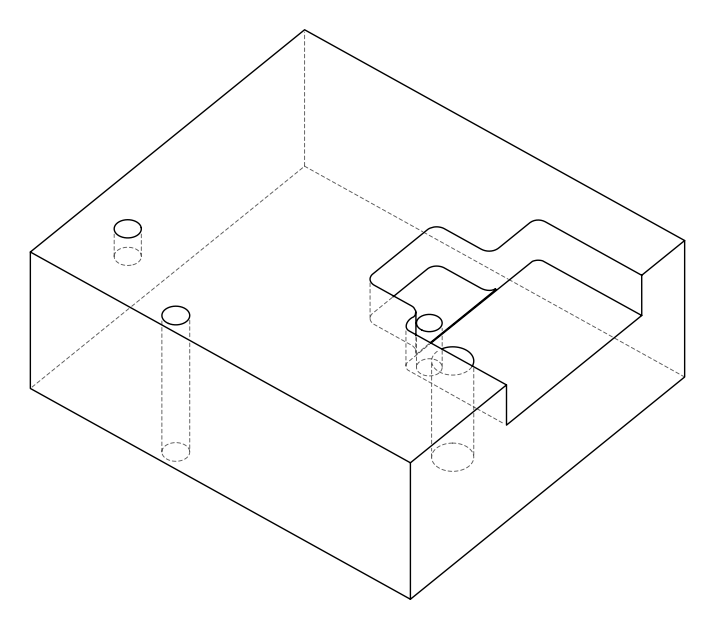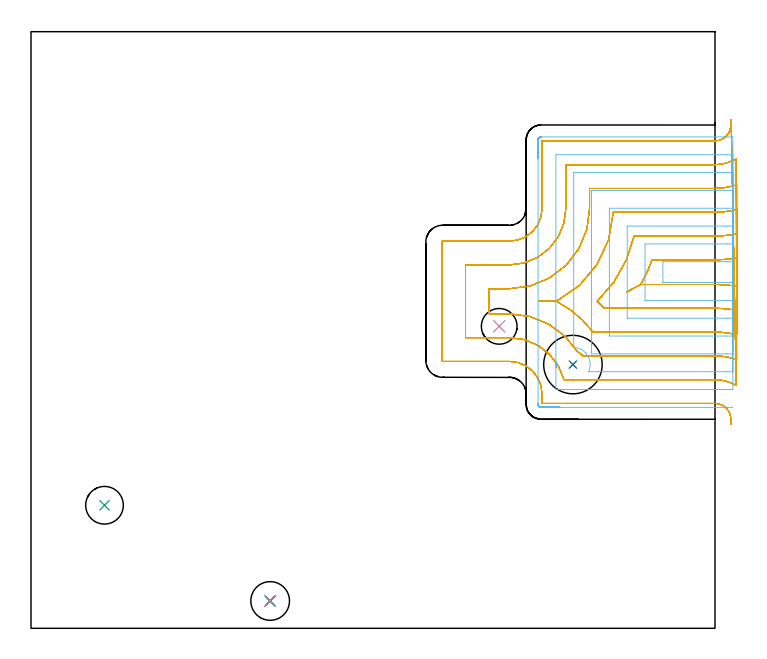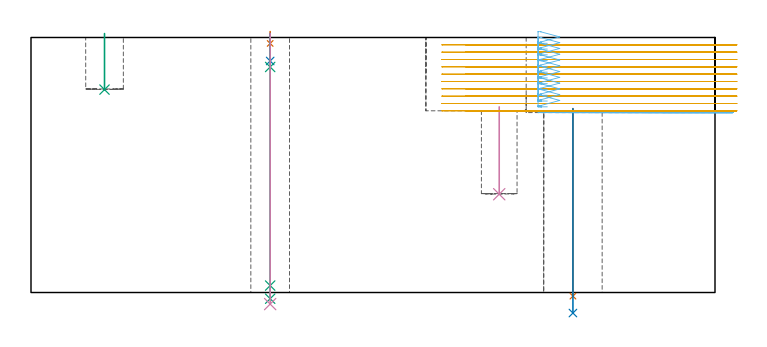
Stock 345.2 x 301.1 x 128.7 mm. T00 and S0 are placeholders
(PLAN: 10 operations, 9 tool changes, 59.2 min)
(1 INDEXABLE_INSERT_DRILL_THROUGH_HOLE_FROM_SOLID | STEP1HOLE | NXT0302_009 | 0.39 min | 36445 mm3)
(2 DRILL_TO_ENLARGE_THROUGH_HOLE | STEP1HOLE | UGT0301_394 | 0.42 min | 51466 mm3)
(3 INDEXABLE_INSERT_DRILL_BLIND_HOLE_FROM_SOLID | STEP1POCKET | NXT0302_009 | 0.11 min | 7383 mm3)
(4 INDEXABLE_INSERT_DRILL_BLIND_HOLE_FROM_SOLID_1 | STEP1POCKET_1 | NXT0302_007 | 0.19 min | 20052 mm3)
(5 MILL_OPEN_POCKET | POCKET_OPEN | NXT0201_012 | Follow Part, ap 4, ae 75% | 48.39 min | 631641 mm3)
(6 MILL_SLOT | SLOT_PARTIAL_RECTANGULAR | NXT0201_011 | Follow Part, ap 3, ae 75% | 8.4 min | 12202 mm3)
(7 SPOT_DRILL | STEP1HOLE_1 | NXT0321_9005460120000 | 0.05 min | 185 mm3)
(8 DRILL_BLIND_HOLE_INTO_CENTER | STEP1HOLE_1 | UGT0301_198 | 0.06 min | 388 mm3)
(9 GUN_DRILL_THROUGH_HOLE | STEP1HOLE_1 | UGT0307_003 | 0.62 min | 4523 mm3)
(10 SPADE_DRILL_TO_ENLARGE_THROUGH_HOLE | STEP1HOLE_1 | UGT0306_010 | 0.55 min | 33305 mm3)
(TOOL NXT0302_009 | Index. Insert Drill 19mm [880-D1900L25-05] | D19 PA176 FL95 Z2)
(TOOL UGT0301_394 | Twist Drill 29.5 mm | D29.5 PA118 FL165 Z2)
(TOOL NXT0302_007 | Index. Insert Drill 18mm [880-D1800L25-05] | D18 PA176 FL90 Z2)
(TOOL NXT0201_012 | ENDMILL 16mm [2P460-1600-NA 1630] | D16 FL38 Z6)
(TOOL NXT0201_011 | ENDMILL 12mm [2P460-1200-NA 1630] | D12 FL38 Z6)
(TOOL NXT0321_9005460120000 | NC Spot Drill, 142deg, 12mm, Carbide, Uncoated | D12 PA142 FL30 Z2)
(TOOL UGT0301_198 | Twist Drill 7.9 mm | D7.9 PA118 FL73 Z2)
(TOOL UGT0307_003 | Gun Drill 7 mm | D7 PA130 FL24 Z1)
(TOOL UGT0306_010 | Spade Drill 19.5mm | D19.5 PA132 FL10 Z2)
(OP 1 INDEXABLE_INSERT_DRILL_THROUGH_HOLE_FROM_SOLID)
G17 G21 G94 G90
T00 M6
G54
G17 G0 G90 X273.5 Y133.1 S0 M3
G43 Z138.7 H1
G94 G81 G98 Z-1.832 F250. R92.8
G80
M5
M2
(OP 2 DRILL_TO_ENLARGE_THROUGH_HOLE)
G17 G21 G94 G90
T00 M6
G54
G17 G0 G90 X273.5 Y133.1 S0 M3
G43 Z138.7 H0
G94 G73 G98 Z-10.363 F250. Q25.291 R92.8
G80
M5
M2
(OP 3 INDEXABLE_INSERT_DRILL_BLIND_HOLE_FROM_SOLID)
G17 G21 G94 G90
T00 M6
G54
G17 G0 G90 X37.1 Y62.1 S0 M3
G43 Z138.7 H1
G94 G81 G98 Z102.4 F250. R130.7
G80
M5
M2
(OP 4 INDEXABLE_INSERT_DRILL_BLIND_HOLE_FROM_SOLID_1)
G17 G21 G94 G90
T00 M6
G54
G17 G0 G90 X236.3 Y152.4 S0 M3
G43 Z138.7 H1
G94 G81 G98 Z49.6 F250. R93.7
G80
M5
M2
(OP 5 MILL_OPEN_POCKET)
G17 G21 G94 G90
T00 M6
G54
G17 G0 G90 X356.179 Y186.825 S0 M3
G43 Z138.7 H1
Z125.
G94 G1 X353.2 Y186.472 F250.
G2 X345.2 Y186. R68. F500.
G1 X313.412
G2 X307.607 Y173.5 R76.4
G1 X300.477 Y169.611
X307.607 Y173.5
X345.2
G2 X353.2 Y173.028 R68.
G1 X356.179 Y172.675 F250.
X356.169 Y199.003
X353.2 Y198.574
G2 X345.2 Y198. R56. F500.
G1 X304.404
G2 X285.792 Y165.05 R64.4
X289.261 Y161.5 R64.4
G1 X345.2
G2 X353.2 Y160.926 R56.
G1 X356.169 Y160.497 F250.
X356.15 Y211.279
X353.2 Y210.733
G2 X345.2 Y210. R44. F500.
G1 X293.869
G2 X265.168 Y165.05 R52.4
G1 X256.158
X265.168
G2 X283.599 Y149.5 R52.4
G1 X345.2
G2 X353.2 Y148.767 R44.
G1 X356.15 Y148.221 F250.
X356.105 Y223.766
X353.2 Y223.016
G2 X345.2 Y222. R32. F500.
G1 X281.9
Y211.8
G2 X241.5 Y171.4 R40.4
G1 X231.3
Y158.7
X241.5
G2 X275.963 Y139.382 R40.4
G1 X276.006 Y139.365
G2 X278.613 Y137.5 R6.756
G1 X345.2
G2 X353.2 Y136.484 R32.
G1 X356.105 Y135.734 F250.
X355.95 Y236.87
X353.2 Y235.67
G2 X345.2 Y234. R20. F500.
G1 X269.9
Y211.8
G2 X241.5 Y183.4 R28.4
G1 X219.3
Y146.7
X241.5
G2 X268.972 Y125.5 R28.4
G1 X345.2
G2 X353.2 Y123.83 R20.
G1 X355.95 Y122.63 F250.
X353.34 Y256.596
X353.19 Y253.6
G2 X345.2 Y246. R8. F500.
G1 X257.9
Y211.8
G2 X241.5 Y195.4 R16.4
G1 X207.7
G3 X207.3 Y195. R0.4
G1 Y135.1
G3 X207.7 Y134.7 R0.4
G1 X241.5
G2 X257.9 Y118.3 R16.4
G1 Y113.5
X345.2
G2 X353.19 Y105.9 R8.
G1 X353.34 Y102.904 F250.
G0 X356.179 Y186.825 Z121.3
G1 X353.2 Y186.472
G2 X345.2 Y186. R68. F500.
G1 X313.412
G2 X307.607 Y173.5 R76.4
G1 X300.477 Y169.611
X307.607 Y173.5
X345.2
G2 X353.2 Y173.028 R68.
G1 X356.179 Y172.675 F250.
X356.169 Y199.003
X353.2 Y198.574
G2 X345.2 Y198. R56. F500.
G1 X304.404
G2 X285.792 Y165.05 R64.4
X289.261 Y161.5 R64.4
G1 X345.2
G2 X353.2 Y160.926 R56.
G1 X356.169 Y160.497 F250.
X356.15 Y211.279
X353.2 Y210.733
G2 X345.2 Y210. R44. F500.
G1 X293.869
G2 X265.168 Y165.05 R52.4
G1 X256.158
X265.168
G2 X283.599 Y149.5 R52.4
G1 X345.2
G2 X353.2 Y148.767 R44.
G1 X356.15 Y148.221 F250.
X356.105 Y223.766
X353.2 Y223.016
G2 X345.2 Y222. R32. F500.
G1 X281.9
Y211.8
G2 X241.5 Y171.4 R40.4
G1 X231.3
Y158.7
X241.5
G2 X275.968 Y139.374 R40.4
X278.268 Y137.872 R6.764
X278.613 Y137.5 R6.756
G1 X345.2
G2 X353.2 Y136.484 R32.
G1 X356.105 Y135.734 F250.
X355.95 Y236.87
X353.2 Y235.67
G2 X345.2 Y234. R20. F500.
G1 X269.9
Y211.8
G2 X241.5 Y183.4 R28.4
G1 X219.3
Y146.7
X241.5
G2 X268.972 Y125.5 R28.4
G1 X345.2
G2 X353.2 Y123.83 R20.
G1 X355.95 Y122.63 F250.
X353.34 Y256.596
X353.19 Y253.6
G2 X345.2 Y246. R8. F500.
G1 X257.9
Y211.8
G2 X241.5 Y195.4 R16.4
G1 X207.7
G3 X207.3 Y195. R0.4
G1 Y135.1
G3 X207.7 Y134.7 R0.4
G1 X241.5
G2 X257.9 Y118.3 R16.4
G1 Y113.5
X345.2
G2 X353.19 Y105.9 R8.
G1 X353.34 Y102.904 F250.
G0 X356.179 Y186.825 Z117.6
G1 X353.2 Y186.472
G2 X345.2 Y186. R68. F500.
G1 X313.412
G2 X307.607 Y173.5 R76.4
G1 X300.477 Y169.611
X307.607 Y173.5
X345.2
G2 X353.2 Y173.028 R68.
G1 X356.179 Y172.675 F250.
X356.169 Y199.003
X353.2 Y198.574
G2 X345.2 Y198. R56. F500.
G1 X304.404
G2 X285.792 Y165.05 R64.4
X289.261 Y161.5 R64.4
G1 X345.2
G2 X353.2 Y160.926 R56.
G1 X356.169 Y160.497 F250.
X356.15 Y211.279
X353.2 Y210.733
G2 X345.2 Y210. R44. F500.
G1 X293.869
G2 X265.168 Y165.05 R52.4
G1 X256.158
X265.168
G2 X283.599 Y149.5 R52.4
G1 X345.2
G2 X353.2 Y148.767 R44.
G1 X356.15 Y148.221 F250.
X356.105 Y223.766
X353.2 Y223.016
G2 X345.2 Y222. R32. F500.
G1 X281.9
Y211.8
G2 X241.5 Y171.4 R40.4
G1 X231.3
Y158.7
X241.5
G2 X275.968 Y139.374 R40.4
X278.259 Y137.88 R6.764
X278.613 Y137.5 R6.756
G1 X345.2
G2 X353.2 Y136.484 R32.
G1 X356.105 Y135.734 F250.
X355.95 Y236.87
X353.2 Y235.67
G2 X345.2 Y234. R20. F500.
G1 X269.9
Y211.8
G2 X241.5 Y183.4 R28.4
G1 X219.3
Y146.7
X241.5
G2 X268.972 Y125.5 R28.4
G1 X345.2
G2 X353.2 Y123.83 R20.
G1 X355.95 Y122.63 F250.
X353.34 Y256.596
X353.19 Y253.6
G2 X345.2 Y246. R8. F500.
G1 X257.9
Y211.8
G2 X241.5 Y195.4 R16.4
G1 X207.7
G3 X207.3 Y195. R0.4
G1 Y135.1
G3 X207.7 Y134.7 R0.4
G1 X241.5
G2 X257.9 Y118.3 R16.4
G1 Y113.5
X345.2
G2 X353.19 Y105.9 R8.
G1 X353.34 Y102.904 F250.
G0 X356.179 Y186.825 Z113.9
G1 X353.2 Y186.472
G2 X345.2 Y186. R68. F500.
G1 X313.412
G2 X307.607 Y173.5 R76.4
G1 X300.477 Y169.611
X307.607 Y173.5
X345.2
G2 X353.2 Y173.028 R68.
G1 X356.179 Y172.675 F250.
X356.169 Y199.003
X353.2 Y198.574
G2 X345.2 Y198. R56. F500.
G1 X304.404
G2 X285.792 Y165.05 R64.4
X289.261 Y161.5 R64.4
G1 X345.2
G2 X353.2 Y160.926 R56.
G1 X356.169 Y160.497 F250.
X356.15 Y211.279
X353.2 Y210.733
G2 X345.2 Y210. R44. F500.
G1 X293.869
G2 X265.168 Y165.05 R52.4
G1 X256.158
X265.168
G2 X283.599 Y149.5 R52.4
G1 X345.2
G2 X353.2 Y148.767 R44.
G1 X356.15 Y148.221 F250.
X356.105 Y223.766
X353.2 Y223.016
G2 X345.2 Y222. R32. F500.
G1 X281.9
Y211.8
G2 X241.5 Y171.4 R40.4
G1 X231.3
Y158.7
X241.5
G2 X275.963 Y139.382 R40.4
G1 X276.006 Y139.365
G2 X278.613 Y137.5 R6.756
G1 X345.2
G2 X353.2 Y136.484 R32.
G1 X356.105 Y135.734 F250.
X355.95 Y236.87
X353.2 Y235.67
G2 X345.2 Y234. R20. F500.
G1 X269.9
Y211.8
G2 X241.5 Y183.4 R28.4
G1 X219.3
Y146.7
X241.5
G2 X268.972 Y125.5 R28.4
G1 X345.2
G2 X353.2 Y123.83 R20.
G1 X355.95 Y122.63 F250.
X353.34 Y256.596
X353.19 Y253.6
G2 X345.2 Y246. R8. F500.
G1 X257.9
Y211.8
G2 X241.5 Y195.4 R16.4
G1 X207.7
G3 X207.3 Y195. R0.4
G1 Y135.1
G3 X207.7 Y134.7 R0.4
G1 X241.5
G2 X257.9 Y118.3 R16.4
G1 Y113.5
X345.2
G2 X353.19 Y105.9 R8.
G1 X353.34 Y102.904 F250.
G0 X356.179 Y186.825 Z110.2
G1 X353.2 Y186.472
G2 X345.2 Y186. R68. F500.
G1 X313.412
G2 X307.607 Y173.5 R76.4
G1 X300.477 Y169.611
X307.607 Y173.5
X345.2
G2 X353.2 Y173.028 R68.
G1 X356.179 Y172.675 F250.
X356.169 Y199.003
X353.2 Y198.574
G2 X345.2 Y198. R56. F500.
G1 X304.404
G2 X285.792 Y165.05 R64.4
X289.261 Y161.5 R64.4
G1 X345.2
G2 X353.2 Y160.926 R56.
G1 X356.169 Y160.497 F250.
X356.15 Y211.279
X353.2 Y210.733
G2 X345.2 Y210. R44. F500.
G1 X293.869
G2 X265.168 Y165.05 R52.4
G1 X256.158
X265.168
G2 X283.599 Y149.5 R52.4
G1 X345.2
G2 X353.2 Y148.767 R44.
G1 X356.15 Y148.221 F250.
X356.105 Y223.766
X353.2 Y223.016
G2 X345.2 Y222. R32. F500.
G1 X281.9
Y211.8
G2 X241.5 Y171.4 R40.4
G1 X231.3
Y158.7
X241.5
G2 X275.968 Y139.374 R40.4
X278.28 Y137.86 R6.764
X278.613 Y137.5 R6.755
G1 X345.2
G2 X353.2 Y136.484 R32.
G1 X356.105 Y135.734 F250.
X355.95 Y236.87
X353.2 Y235.67
G2 X345.2 Y234. R20. F500.
G1 X269.9
Y211.8
G2 X241.5 Y183.4 R28.4
G1 X219.3
Y146.7
X241.5
G2 X268.972 Y125.5 R28.4
G1 X345.2
G2 X353.2 Y123.83 R20.
G1 X355.95 Y122.63 F250.
X353.34 Y256.596
X353.19 Y253.6
G2 X345.2 Y246. R8. F500.
G1 X257.9
Y211.8
G2 X241.5 Y195.4 R16.4
G1 X207.7
G3 X207.3 Y195. R0.4
G1 Y135.1
G3 X207.7 Y134.7 R0.4
G1 X241.5
G2 X257.9 Y118.3 R16.4
G1 Y113.5
X345.2
G2 X353.19 Y105.9 R8.
G1 X353.34 Y102.904 F250.
G0 X356.179 Y186.825 Z106.5
G1 X353.2 Y186.472
G2 X345.2 Y186. R68. F500.
G1 X313.412
G2 X307.607 Y173.5 R76.4
G1 X300.477 Y169.611
X307.607 Y173.5
X345.2
G2 X353.2 Y173.028 R68.
G1 X356.179 Y172.675 F250.
X356.169 Y199.003
X353.2 Y198.574
G2 X345.2 Y198. R56. F500.
G1 X304.404
G2 X285.792 Y165.05 R64.4
X289.261 Y161.5 R64.4
G1 X345.2
G2 X353.2 Y160.926 R56.
G1 X356.169 Y160.497 F250.
X356.15 Y211.279
X353.2 Y210.733
G2 X345.2 Y210. R44. F500.
G1 X293.869
G2 X265.168 Y165.05 R52.4
G1 X256.158
X265.168
G2 X283.599 Y149.5 R52.4
G1 X345.2
G2 X353.2 Y148.767 R44.
G1 X356.15 Y148.221 F250.
X356.105 Y223.766
X353.2 Y223.016
G2 X345.2 Y222. R32. F500.
G1 X281.9
Y211.8
G2 X241.5 Y171.4 R40.4
G1 X231.3
Y158.7
X241.5
G2 X275.968 Y139.374 R40.4
X278.261 Y137.879 R6.764
X278.613 Y137.5 R6.756
G1 X345.2
G2 X353.2 Y136.484 R32.
G1 X356.105 Y135.734 F250.
X355.95 Y236.87
X353.2 Y235.67
G2 X345.2 Y234. R20. F500.
G1 X269.9
Y211.8
G2 X241.5 Y183.4 R28.4
G1 X219.3
Y146.7
X241.5
G2 X268.972 Y125.5 R28.4
G1 X345.2
G2 X353.2 Y123.83 R20.
G1 X355.95 Y122.63 F250.
X353.34 Y256.596
X353.19 Y253.6
G2 X345.2 Y246. R8. F500.
G1 X257.9
Y211.8
G2 X241.5 Y195.4 R16.4
G1 X207.7
G3 X207.3 Y195. R0.4
G1 Y135.1
G3 X207.7 Y134.7 R0.4
G1 X241.5
G2 X257.9 Y118.3 R16.4
G1 Y113.5
X345.2
G2 X353.19 Y105.9 R8.
G1 X353.34 Y102.904 F250.
G0 X356.179 Y186.825 Z102.8
G1 X353.2 Y186.472
G2 X345.2 Y186. R68. F500.
G1 X313.412
G2 X307.607 Y173.5 R76.4
G1 X300.477 Y169.611
X307.607 Y173.5
X345.2
G2 X353.2 Y173.028 R68.
G1 X356.179 Y172.675 F250.
X356.169 Y199.003
X353.2 Y198.574
G2 X345.2 Y198. R56. F500.
G1 X304.404
G2 X285.792 Y165.05 R64.4
X289.261 Y161.5 R64.4
G1 X345.2
G2 X353.2 Y160.926 R56.
G1 X356.169 Y160.497 F250.
X356.15 Y211.279
X353.2 Y210.733
G2 X345.2 Y210. R44. F500.
G1 X293.869
G2 X265.168 Y165.05 R52.4
G1 X256.158
X265.168
G2 X283.599 Y149.5 R52.4
G1 X345.2
G2 X353.2 Y148.767 R44.
G1 X356.15 Y148.221 F250.
X356.105 Y223.766
X353.2 Y223.016
G2 X345.2 Y222. R32. F500.
G1 X281.9
Y211.8
G2 X241.5 Y171.4 R40.4
G1 X231.3
Y158.7
X241.5
G2 X275.963 Y139.382 R40.4
G1 X276.006 Y139.365
G2 X278.613 Y137.5 R6.756
G1 X345.2
G2 X353.2 Y136.484 R32.
G1 X356.105 Y135.734 F250.
X355.95 Y236.87
X353.2 Y235.67
G2 X345.2 Y234. R20. F500.
G1 X269.9
Y211.8
G2 X241.5 Y183.4 R28.4
G1 X219.3
Y146.7
X241.5
G2 X268.972 Y125.5 R28.4
G1 X345.2
G2 X353.2 Y123.83 R20.
G1 X355.95 Y122.63 F250.
X353.34 Y256.596
X353.19 Y253.6
G2 X345.2 Y246. R8. F500.
G1 X257.9
Y211.8
G2 X241.5 Y195.4 R16.4
G1 X207.7
G3 X207.3 Y195. R0.4
G1 Y135.1
G3 X207.7 Y134.7 R0.4
G1 X241.5
G2 X257.9 Y118.3 R16.4
G1 Y113.5
X345.2
G2 X353.19 Y105.9 R8.
G1 X353.34 Y102.904 F250.
G0 X356.179 Y186.825 Z99.1
G1 X353.2 Y186.472
G2 X345.2 Y186. R68. F500.
G1 X313.412
G2 X307.607 Y173.5 R76.4
G1 X300.477 Y169.611
X307.607 Y173.5
X345.2
G2 X353.2 Y173.028 R68.
G1 X356.179 Y172.675 F250.
X356.169 Y199.003
X353.2 Y198.574
G2 X345.2 Y198. R56. F500.
G1 X304.404
G2 X285.792 Y165.05 R64.4
X289.261 Y161.5 R64.4
G1 X345.2
G2 X353.2 Y160.926 R56.
G1 X356.169 Y160.497 F250.
X356.15 Y211.279
X353.2 Y210.733
G2 X345.2 Y210. R44. F500.
G1 X293.869
G2 X265.168 Y165.05 R52.4
G1 X256.158
X265.168
G2 X283.599 Y149.5 R52.4
G1 X345.2
G2 X353.2 Y148.767 R44.
G1 X356.15 Y148.221 F250.
X356.105 Y223.766
X353.2 Y223.016
G2 X345.2 Y222. R32. F500.
G1 X281.9
Y211.8
G2 X241.5 Y171.4 R40.4
G1 X231.3
Y158.7
X241.5
G2 X275.968 Y139.374 R40.4
X278.278 Y137.862 R6.764
X278.613 Y137.5 R6.755
G1 X345.2
G2 X353.2 Y136.484 R32.
G1 X356.105 Y135.734 F250.
X355.95 Y236.87
X353.2 Y235.67
G2 X345.2 Y234. R20. F500.
G1 X269.9
Y211.8
G2 X241.5 Y183.4 R28.4
G1 X219.3
Y146.7
X241.5
G2 X268.972 Y125.5 R28.4
G1 X345.2
G2 X353.2 Y123.83 R20.
G1 X355.95 Y122.63 F250.
X353.34 Y256.596
X353.19 Y253.6
G2 X345.2 Y246. R8. F500.
G1 X257.9
Y211.8
G2 X241.5 Y195.4 R16.4
G1 X207.7
G3 X207.3 Y195. R0.4
G1 Y135.1
G3 X207.7 Y134.7 R0.4
G1 X241.5
G2 X257.9 Y118.3 R16.4
G1 Y113.5
X345.2
G2 X353.19 Y105.9 R8.
G1 X353.34 Y102.904 F250.
G0 X356.179 Y186.825 Z95.4
G1 X353.2 Y186.472
G2 X345.2 Y186. R68. F500.
G1 X313.412
G2 X307.607 Y173.5 R76.4
G1 X300.477 Y169.611
X307.607 Y173.5
X345.2
G2 X353.2 Y173.028 R68.
G1 X356.179 Y172.675 F250.
X356.169 Y199.003
X353.2 Y198.574
G2 X345.2 Y198. R56. F500.
G1 X304.404
G2 X285.792 Y165.05 R64.4
X289.261 Y161.5 R64.4
G1 X345.2
G2 X353.2 Y160.926 R56.
G1 X356.169 Y160.497 F250.
X356.15 Y211.279
X353.2 Y210.733
G2 X345.2 Y210. R44. F500.
G1 X293.869
G2 X265.168 Y165.05 R52.4
G1 X256.158
X265.168
G2 X283.599 Y149.5 R52.4
G1 X345.2
G2 X353.2 Y148.767 R44.
G1 X356.15 Y148.221 F250.
X356.105 Y223.766
X353.2 Y223.016
G2 X345.2 Y222. R32. F500.
G1 X281.9
Y211.8
G2 X241.5 Y171.4 R40.4
G1 X231.3
Y158.7
X241.5
G2 X275.968 Y139.374 R40.4
X278.259 Y137.881 R6.764
X278.613 Y137.5 R6.756
G1 X345.2
G2 X353.2 Y136.484 R32.
G1 X356.105 Y135.734 F250.
X355.95 Y236.87
X353.2 Y235.67
G2 X345.2 Y234. R20. F500.
G1 X269.9
Y211.8
G2 X241.5 Y183.4 R28.4
G1 X219.3
Y146.7
X241.5
G2 X268.972 Y125.5 R28.4
G1 X345.2
G2 X353.2 Y123.83 R20.
G1 X355.95 Y122.63 F250.
X353.34 Y256.596
X353.19 Y253.6
G2 X345.2 Y246. R8. F500.
G1 X257.9
Y211.8
G2 X241.5 Y195.4 R16.4
G1 X207.7
G3 X207.3 Y195. R0.4
G1 Y135.1
G3 X207.7 Y134.7 R0.4
G1 X241.5
G2 X257.9 Y118.3 R16.4
G1 Y113.5
X345.2
G2 X353.19 Y105.9 R8.
G1 X353.34 Y102.904 F250.
G0 X356.179 Y186.825 Z91.7
G1 X353.2 Y186.472
G2 X345.2 Y186. R68. F500.
G1 X313.412
G2 X307.607 Y173.5 R76.4
G1 X300.477 Y169.611
X307.607 Y173.5
X345.2
G2 X353.2 Y173.028 R68.
G1 X356.179 Y172.675 F250.
X356.169 Y199.003
X353.2 Y198.574
G2 X345.2 Y198. R56. F500.
G1 X304.404
G2 X285.792 Y165.05 R64.4
X289.261 Y161.5 R64.4
G1 X345.2
G2 X353.2 Y160.926 R56.
G1 X356.169 Y160.497 F250.
X356.15 Y211.279
X353.2 Y210.733
G2 X345.2 Y210. R44. F500.
G1 X293.869
G2 X265.168 Y165.05 R52.4
G1 X256.158
X265.168
G2 X283.599 Y149.5 R52.4
G1 X345.2
G2 X353.2 Y148.767 R44.
G1 X356.15 Y148.221 F250.
X356.105 Y223.766
X353.2 Y223.016
G2 X345.2 Y222. R32. F500.
G1 X281.9
Y211.8
G2 X241.5 Y171.4 R40.4
G1 X231.3
Y158.7
X241.5
G2 X275.963 Y139.382 R40.4
G1 X276.006 Y139.365
G2 X278.613 Y137.5 R6.756
G1 X345.2
G2 X353.2 Y136.484 R32.
G1 X356.105 Y135.734 F250.
X355.95 Y236.87
X353.2 Y235.67
G2 X345.2 Y234. R20. F500.
G1 X269.9
Y211.8
G2 X241.5 Y183.4 R28.4
G1 X219.3
Y146.7
X241.5
G2 X268.972 Y125.5 R28.4
G1 X345.2
G2 X353.2 Y123.83 R20.
G1 X355.95 Y122.63 F250.
X353.34 Y256.596
X353.19 Y253.6
G2 X345.2 Y246. R8. F500.
G1 X257.9
Y211.8
G2 X241.5 Y195.4 R16.4
G1 X207.7
G3 X207.3 Y195. R0.4
G1 Y135.1
G3 X207.7 Y134.7 R0.4
G1 X241.5
G2 X257.9 Y118.3 R16.4
G1 Y113.5
X345.2
G2 X353.19 Y105.9 R8.
G1 X353.34 Y102.904 F250.
G0 Z138.7
M5
M2
(OP 6 MILL_SLOT)
G17 G21 G94 G90
T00 M6
G54
G17 G0 G90 X256.807 Y111.616 S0 M3
G43 Z138.7 H1
Z131.7
G94 G1 X256.835 Y111.6 Z131.691 F250.
X257.227 Y111.5 Z131.583
X257.4 Z131.536
X266.857 Z129.002
X257.4 Z126.468
X257.227 Z126.422
X256.835 Y111.6 Z126.314
X256.485 Y111.799 Z126.205
X256.199 Y112.085 Z126.097
X256. Y112.435 Z125.989
X255.9 Y112.827 Z125.881
Y113. Z125.834
Y113.186 Z125.785
Y113.
G3 X257.4 Y111.5 R1.5
G1 X257.569
X260.569
G0 Z138.7
X256.807 Y111.616
Z128.785
G1 X256.835 Y111.6 Z128.776
X257.227 Y111.5 Z128.668
X257.4 Z128.621
X266.857 Z126.087
X257.4 Z123.553
X257.227 Z123.506
X256.835 Y111.6 Z123.398
X256.485 Y111.799 Z123.29
X256.199 Y112.085 Z123.182
X256. Y112.435 Z123.074
X255.9 Y112.827 Z122.966
Y113. Z122.919
Y113.186 Z122.869
Y113.
G3 X257.4 Y111.5 R1.5
G1 X257.569
X260.569
G0 Z138.7
X256.805 Y111.617
Z125.869
G1 X256.835 Y111.6 Z125.86
X257.227 Y111.5 Z125.752
X257.4 Z125.705
X266.855 Z123.172
X257.4 Z120.638
X257.227 Z120.592
X256.835 Y111.6 Z120.483
X256.485 Y111.799 Z120.375
X256.199 Y112.085 Z120.267
X256. Y112.435 Z120.159
X255.9 Y112.827 Z120.051
Y113. Z120.004
Y113.189 Z119.954
Y113.
G3 X257.4 Y111.5 R1.5
G1 X257.569
X260.569
G0 Z138.7
X256.805 Y111.617
Z122.954
G1 X256.835 Y111.6 Z122.944
X257.227 Y111.5 Z122.836
X257.4 Z122.79
X266.855 Z120.256
X257.4 Z117.723
X257.227 Z117.676
X256.835 Y111.6 Z117.568
X256.485 Y111.799 Z117.46
X256.199 Y112.085 Z117.352
X256. Y112.435 Z117.244
X255.9 Y112.827 Z117.135
Y113. Z117.089
Y113.189 Z117.038
Y113.
G3 X257.4 Y111.5 R1.5
G1 X257.569
X260.569
G0 Z138.7
X256.807 Y111.616
Z120.038
G1 X256.835 Y111.6 Z120.03
X257.227 Y111.5 Z119.921
X257.4 Z119.875
X266.857 Z117.341
X257.4 Z114.807
X257.227 Z114.76
X256.835 Y111.6 Z114.652
X256.485 Y111.799 Z114.544
X256.199 Y112.085 Z114.436
X256. Y112.435 Z114.328
X255.9 Y112.827 Z114.219
Y113. Z114.173
Y113.186 Z114.123
Y113.
G3 X257.4 Y111.5 R1.5
G1 X257.569
X260.569
G0 Z138.7
X256.807 Y111.616
Z117.123
G1 X256.835 Y111.6 Z117.114
X257.227 Y111.5 Z117.006
X257.4 Z116.96
X266.857 Z114.425
X257.4 Z111.891
X257.227 Z111.845
X256.835 Y111.6 Z111.737
X256.485 Y111.799 Z111.629
X256.199 Y112.085 Z111.52
X256. Y112.435 Z111.412
X255.9 Y112.827 Z111.304
Y113. Z111.258
Y113.186 Z111.208
Y113.
G3 X257.4 Y111.5 R1.5
G1 X257.57
X260.57
G0 Z138.7
X256.804 Y111.617
Z114.208
G1 X256.835 Y111.6 Z114.198
X257.227 Y111.5 Z114.09
X257.4 Z114.043
X266.855 Z111.51
X257.4 Z108.977
X257.227 Z108.93
X256.835 Y111.6 Z108.822
X256.485 Y111.799 Z108.714
X256.199 Y112.085 Z108.606
X256. Y112.435 Z108.498
X255.9 Y112.827 Z108.389
Y113. Z108.343
Y113.189 Z108.292
Y113.
G3 X257.4 Y111.5 R1.5
G1 X257.57
X260.57
G0 Z138.7
X256.804 Y111.617
Z111.292
G1 X256.835 Y111.6 Z111.283
X257.227 Y111.5 Z111.174
X257.4 Z111.128
X266.855 Z108.595
X257.4 Z106.061
X257.227 Z106.015
X256.835 Y111.6 Z105.907
X256.485 Y111.799 Z105.799
X256.199 Y112.085 Z105.69
X256. Y112.435 Z105.582
X255.9 Y112.827 Z105.474
Y113. Z105.428
Y113.189 Z105.377
Y113.
G3 X257.4 Y111.5 R1.5
G1 X257.569
X260.569
G0 Z138.7
X256.807 Y111.616
Z108.377
G1 X256.835 Y111.6 Z108.368
X257.227 Y111.5 Z108.26
X257.4 Z108.213
X266.857 Z105.679
X257.4 Z103.145
X257.227 Z103.099
X256.835 Y111.6 Z102.991
X256.485 Y111.799 Z102.882
X256.199 Y112.085 Z102.774
X256. Y112.435 Z102.666
X255.9 Y112.827 Z102.558
Y113. Z102.511
Y113.186 Z102.462
Y113.
G3 X257.4 Y111.5 R1.5
G1 X257.569
X260.569
G0 Z138.7
X256.807 Y111.616
Z105.462
G1 X256.835 Y111.6 Z105.453
X257.227 Y111.5 Z105.344
X257.4 Z105.298
X266.857 Z102.764
X257.4 Z100.23
X257.227 Z100.183
X256.835 Y111.6 Z100.075
X256.485 Y111.799 Z99.967
X256.199 Y112.085 Z99.859
X256. Y112.435 Z99.751
X255.9 Y112.827 Z99.643
Y113. Z99.596
Y113.186 Z99.546
Y113.
G3 X257.4 Y111.5 R1.5
G1 X257.57
X260.57
G0 Z138.7
X256.807 Y111.616
Z102.546
G1 X256.835 Y111.6 Z102.537
X257.227 Y111.5 Z102.429
X257.4 Z102.383
X266.857 Z99.849
X257.4 Z97.314
X257.227 Z97.268
X256.835 Y111.6 Z97.16
X256.485 Y111.799 Z97.052
X256.199 Y112.085 Z96.943
X256. Y112.435 Z96.835
X255.9 Y112.827 Z96.727
Y113. Z96.681
Y113.186 Z96.631
Y113.
G3 X257.4 Y111.5 R1.5
G1 X257.57
X260.57
G0 Z138.7
X256.804 Y111.618
Z99.631
G1 X256.835 Y111.6 Z99.621
X257.227 Y111.5 Z99.513
X257.4 Z99.466
X266.854 Z96.933
X257.4 Z94.4
X257.227 Z94.353
X256.835 Y111.6 Z94.245
X256.485 Y111.799 Z94.137
X256.199 Y112.085 Z94.029
X256. Y112.435 Z93.921
X255.9 Y112.827 Z93.813
Y113. Z93.766
Y113.19 Z93.715
Y113.
G3 X257.4 Y111.5 R1.5
G1 X257.569
X260.569
G0 Z138.7
X256.018 Y247.097
Z131.7
G1 X256. Y247.065 Z131.69
X255.9 Y246.673 Z131.582
Y246.5 Z131.535
Y237.046 Z129.002
Y246.5 Z126.469
Y246.673 Z126.423
X256. Y247.065 Z126.315
X256.199 Y247.415 Z126.206
X256.485 Y247.701 Z126.098
X256.835 Y247.9 Z125.99
X257.227 Y248. Z125.882
X257.4 Z125.835
X257.59 Z125.785
X257.4
G3 X255.9 Y246.5 R1.5
G1 Y246.312
Y243.312
G0 Z138.7
X256.018 Y247.097
Z128.785
G1 X256. Y247.065 Z128.775
X255.9 Y246.673 Z128.667
Y246.5 Z128.62
Y237.046 Z126.087
Y246.5 Z123.554
Y246.673 Z123.507
X256. Y247.065 Z123.399
X256.199 Y247.415 Z123.291
X256.485 Y247.701 Z123.183
X256.835 Y247.9 Z123.075
X257.227 Y248. Z122.967
X257.4 Z122.92
X257.59 Z122.869
X257.4
G3 X255.9 Y246.5 R1.5
G1 Y246.312
Y243.312
G0 Z138.7
X256.018 Y247.097
Z125.869
G1 X256. Y247.065 Z125.859
X255.9 Y246.673 Z125.751
Y246.5 Z125.705
Y237.046 Z123.172
Y246.5 Z120.638
Y246.673 Z120.592
X256. Y247.065 Z120.484
X256.199 Y247.415 Z120.376
X256.485 Y247.701 Z120.267
X256.835 Y247.9 Z120.159
X257.227 Y248. Z120.051
X257.4 Z120.005
X257.59 Z119.954
X257.4
G3 X255.9 Y246.5 R1.5
G1 Y246.312
Y243.312
G0 Z138.7
X256.018 Y247.097
Z122.954
G1 X256. Y247.065 Z122.944
X255.9 Y246.673 Z122.836
Y246.5 Z122.789
Y237.046 Z120.256
Y246.5 Z117.723
Y246.673 Z117.677
X256. Y247.065 Z117.568
X256.199 Y247.415 Z117.46
X256.485 Y247.701 Z117.352
X256.835 Y247.9 Z117.244
X257.227 Y248. Z117.136
X257.4 Z117.089
X257.59 Z117.038
X257.4
G3 X255.9 Y246.5 R1.5
G1 Y246.312
Y243.312
G0 Z138.7
X256.018 Y247.097
Z120.038
G1 X256. Y247.065 Z120.029
X255.9 Y246.673 Z119.92
Y246.5 Z119.874
Y237.046 Z117.341
Y246.5 Z114.808
Y246.673 Z114.761
X256. Y247.065 Z114.653
X256.199 Y247.415 Z114.545
X256.485 Y247.701 Z114.437
X256.835 Y247.9 Z114.329
X257.227 Y248. Z114.22
X257.4 Z114.174
X257.59 Z114.123
X257.4
G3 X255.9 Y246.5 R1.5
G1 Y246.312
Y243.312
G0 Z138.7
X256.018 Y247.097
Z117.123
G1 X256. Y247.065 Z117.113
X255.9 Y246.673 Z117.005
Y246.5 Z116.959
Y237.046 Z114.425
Y246.5 Z111.892
Y246.673 Z111.846
X256. Y247.065 Z111.738
X256.199 Y247.415 Z111.629
X256.485 Y247.701 Z111.521
X256.835 Y247.9 Z111.413
X257.227 Y248. Z111.305
X257.4 Z111.259
X257.59 Z111.208
X257.4
G3 X255.9 Y246.5 R1.5
G1 Y246.312
Y243.312
G0 Z138.7
X256.018 Y247.097
Z114.208
G1 X256. Y247.065 Z114.198
X255.9 Y246.673 Z114.09
Y246.5 Z114.043
Y237.046 Z111.51
Y246.5 Z108.977
Y246.673 Z108.93
X256. Y247.065 Z108.822
X256.199 Y247.415 Z108.714
X256.485 Y247.701 Z108.606
X256.835 Y247.9 Z108.498
X257.227 Y248. Z108.39
X257.4 Z108.343
X257.59 Z108.292
X257.4
G3 X255.9 Y246.5 R1.5
G1 Y246.312
Y243.312
G0 Z138.7
X256.018 Y247.097
Z111.292
G1 X256. Y247.065 Z111.282
X255.9 Y246.673 Z111.174
Y246.5 Z111.128
Y237.046 Z108.595
Y246.5 Z106.062
Y246.673 Z106.015
X256. Y247.065 Z105.907
X256.199 Y247.415 Z105.799
X256.485 Y247.701 Z105.691
X256.835 Y247.9 Z105.582
X257.227 Y248. Z105.474
X257.4 Z105.428
X257.59 Z105.377
X257.4
G3 X255.9 Y246.5 R1.5
G1 Y246.312
Y243.312
G0 Z138.7
X256.018 Y247.097
Z108.377
G1 X256. Y247.065 Z108.367
X255.9 Y246.673 Z108.259
Y246.5 Z108.212
Y237.046 Z105.679
Y246.5 Z103.146
Y246.673 Z103.1
X256. Y247.065 Z102.992
X256.199 Y247.415 Z102.883
X256.485 Y247.701 Z102.775
X256.835 Y247.9 Z102.667
X257.227 Y248. Z102.559
X257.4 Z102.512
X257.59 Z102.462
X257.4
G3 X255.9 Y246.5 R1.5
G1 Y246.312
Y243.312
G0 Z138.7
X256.018 Y247.097
Z105.462
G1 X256. Y247.065 Z105.451
X255.9 Y246.673 Z105.343
Y246.5 Z105.297
Y237.047 Z102.764
Y246.5 Z100.231
Y246.673 Z100.185
X256. Y247.065 Z100.076
X256.199 Y247.415 Z99.968
X256.485 Y247.701 Z99.86
X256.835 Y247.9 Z99.752
X257.227 Y248. Z99.644
X257.4 Z99.597
X257.591 Z99.546
X257.4
G3 X255.9 Y246.5 R1.5
G1 Y246.312
Y243.312
G0 Z138.7
X256.018 Y247.097
Z102.546
G1 X256. Y247.065 Z102.536
X255.9 Y246.673 Z102.428
Y246.5 Z102.381
Y237.047 Z99.849
Y246.5 Z97.316
Y246.673 Z97.269
X256. Y247.065 Z97.161
X256.199 Y247.415 Z97.053
X256.485 Y247.701 Z96.945
X256.835 Y247.9 Z96.837
X257.227 Y248. Z96.728
X257.4 Z96.682
X257.591 Z96.631
X257.4
G3 X255.9 Y246.5 R1.5
G1 Y246.312
Y243.312
G0 Z138.7
X256.018 Y247.097
Z99.631
G1 X256. Y247.065 Z99.621
X255.9 Y246.673 Z99.513
Y246.5 Z99.466
Y237.046 Z96.933
Y246.5 Z94.4
Y246.673 Z94.354
X256. Y247.065 Z94.245
X256.199 Y247.415 Z94.137
X256.485 Y247.701 Z94.029
X256.835 Y247.9 Z93.921
X257.227 Y248. Z93.813
X257.4 Z93.766
X257.59 Z93.715
X257.4
G3 X255.9 Y246.5 R1.5
G1 Y246.312
Y243.312
G0 Z138.7
X354.2 Y185.
Z90.8
G1 X351.2
X318.9 F500.
Y174.5
X351.2
X354.2 F250.
Y194.
X351.2
X309.9 F500.
Y165.5
X351.2
X354.2 F250.
Y203.
X351.2
X300.9 F500.
Y156.5
X351.2
X354.2 F250.
Y212.
X351.2
X291.9 F500.
Y147.5
X351.2
X354.2 F250.
Y221.
X351.2
X282.9 F500.
Y138.5
X351.2
X354.2 F250.
Y230.
X351.2
X273.9 F500.
Y141.837
G2 X280.031 Y138.918 R8.753
X281.47 Y129.5 R8.753
G1 X351.2
X354.2 F250.
Y239.
X351.2
X264.9 F500.
Y134.679
Y131.679 F250.
Y134.518
Y131.518
Y120.5 F500.
X351.2
X354.2 F250.
Y248.
X351.2
X257.4 F500.
G3 X255.9 Y246.5 R1.5
G1 Y113.
G3 X257.4 Y111.5 R1.5
G1 X351.2
X354.2 F250.
G0 Z138.7
M5
M2
(OP 7 SPOT_DRILL)
G17 G21 G94 G90
T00 M6
G54
G17 G0 G90 X120.7 Y13.8 S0 M3
G43 Z138.7 H0
G94 G81 G98 Z125.7 F250. R131.7
G80
M5
M2
(OP 8 DRILL_BLIND_HOLE_INTO_CENTER)
G17 G21 G94 G90
T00 M6
G54
G17 G0 G90 X120.7 Y13.8 S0 M3
G43 Z138.7 H0
G94 G81 G98 Z116.85 F250. R130.7
G80
M5
M2
(OP 9 GUN_DRILL_THROUGH_HOLE)
G17 G21 G94 G90
T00 M6
G54
G17 G0 G90 X120.7 Y13.8 M8
G43 Z138.7 H0
Z129.243
S716 M3
G94 G1 Z113.821 F125. M26
G4 X.084
Z3.5 F250.
G4 X.084
Z-3.132 F125.
G4 X.084
M5
M9
G0 Z129.243
Z138.7
M2
(OP 10 SPADE_DRILL_TO_ENLARGE_THROUGH_HOLE)
G17 G21 G94 G90
T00 M6
G54
G17 G0 G90 X120.7 Y13.8 S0 M3
G43 Z138.7 H0
G94 G73 G98 Z-5.841 F250. Q19.22 R130.7
G80
M5
M2
